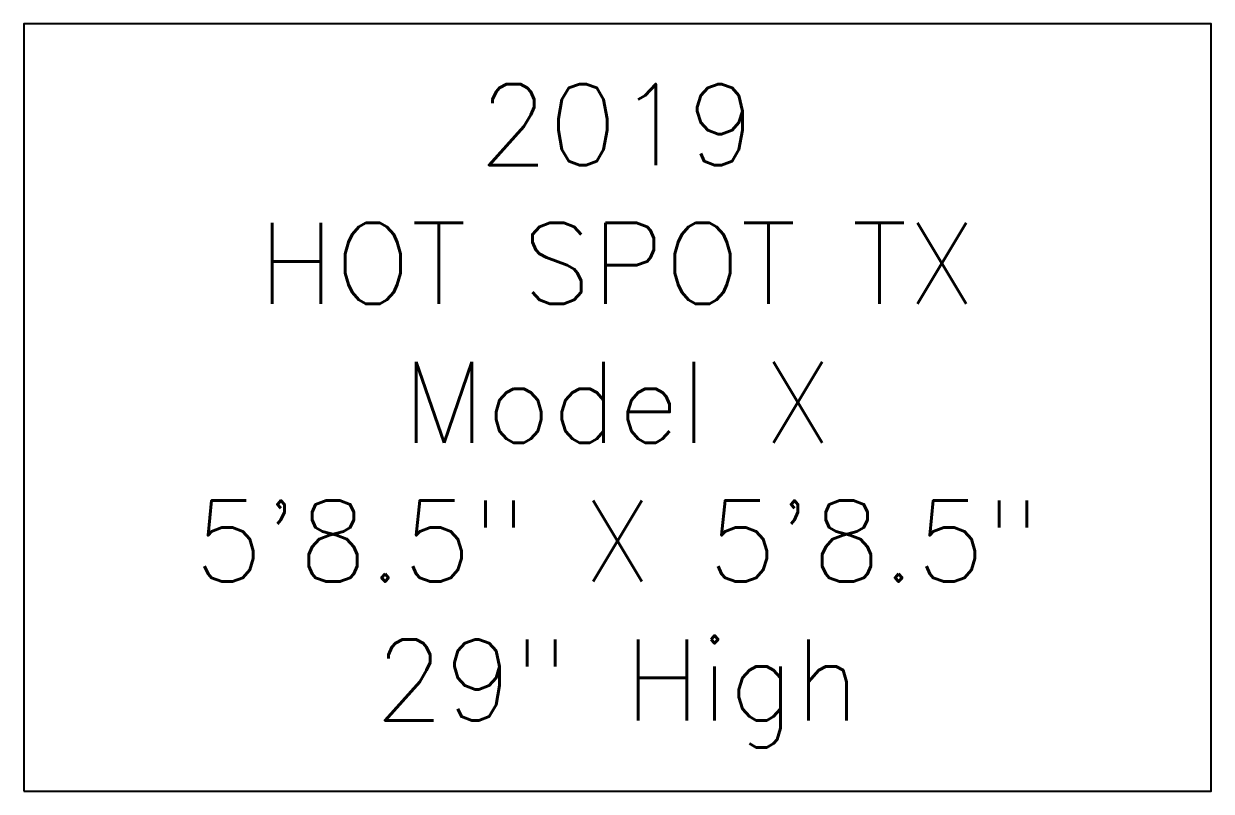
# Model space of a CAD drawing. Extents: x 1075 to 1144, y 510 to 635.
# Drawn here: x 1081.4 to 1140.1, y 596.8 to 634.7 of the extents above; entities that cross this region are included whole.
import ezdxf
from ezdxf.enums import TextEntityAlignment as Align

# ---------------------------------------------------------------- set-up
doc = ezdxf.new("R2010")
doc.units = 0
doc.header["$MEASUREMENT"] = 0
doc.layers.add('DIM', color=3, linetype='Continuous')
doc.styles.add('SIMPLEX', font='simplex')

msp = doc.modelspace()

# ---------------------------------------------------------------- linework, layer by layer
at = {"layer": 'DIM', "color": 4}
msp.add_lwpolyline([(1081.431, 596.764), (1140.098, 596.764), (1140.098, 634.669), (1081.431, 634.669)], close=True, dxfattribs=at)

# ---------------------------------------------------------------- texts
at = {"layer": 'DIM', "style": 'SIMPLEX'}
for s, p in [('2019', (1110.765, 627.692)), ('HOT SPOT TX', (1110.765, 620.835)), ('Model X', (1110.765, 613.978)), ('5\'8.5" X 5\'8.5"', (1110.765, 607.121)), ('29" High', (1110.765, 600.264))]:
    msp.add_text(s, height=4, dxfattribs=at).set_placement(p, align=Align.CENTER)

doc.saveas('drawing.dxf')
